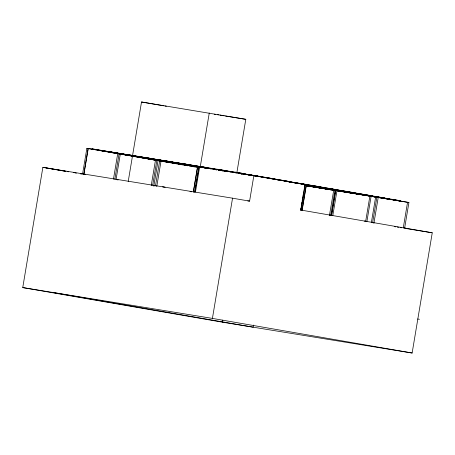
<?xml version="1.0" encoding="UTF-8"?>
<svg xmlns="http://www.w3.org/2000/svg" width="455" height="455" viewBox="0 0 455 455"><rect width="100%" height="100%" fill="white"/><g stroke="black" fill="none" stroke-linecap="round" stroke-linejoin="round"><path stroke-width="0.68" d="M412.133 353.017L222.455 322.197L22.75 287.583L42.867 167.355L232.545 198.181L212.422 318.403L412.133 353.017L432.25 232.795L300.323 209.948M404.649 228.012L408.914 202.509L236.81 172.678L86.877 148.313L82.565 174.083L85.136 174.51L83.919 174.299L88.23 148.535M83.902 173.594L87.98 149.217M92.035 149.177L92.086 148.87L243.334 173.537L243.288 173.838L235.32 172.462L235.371 172.155L243.334 173.537M102.438 150.98L102.489 150.673L200.007 166.61M102.489 150.673L110.451 152.055L110.4 152.357L200.206 166.979M112.834 152.783L112.885 152.476L120.188 153.744M113.46 179.162L117.726 153.659L119.079 153.881L114.814 179.384M116.031 179.594L120.302 154.091M120.848 153.858L120.802 154.16L200.018 167.036M128.225 181.437L141.522 101.983L245.797 119.318L236.884 172.564M151.595 158.994L151.543 159.295L159.512 160.678M151.208 185.703L155.479 160.2M152.681 185.236L156.833 160.422M153.779 186.135L158.05 160.632M155.456 185.987L159.728 160.484M156.742 186.63L161.081 160.706M161.997 160.797L161.946 161.098L169.908 162.481L169.96 162.179M169.505 161.906L169.453 162.207L177.422 163.59M192.038 165.228L191.987 165.529L199.955 166.911M193.324 191.839L197.476 167.025M193.392 192.152L197.663 166.649M194.677 192.061L198.829 167.247L200.217 167.406M194.797 192.09L199.017 166.866M195.445 192.05L199.665 166.826M200.234 166.934L209.266 112.988M202.39 167.332L202.441 167.03L110.451 152.055M213.202 169.124L213.253 168.822L214.618 169.044L213.253 168.822M248.703 174.93L241.161 173.355M222.455 322.197L222.808 320.098M248.788 174.908L248.839 174.606L257.701 176.045L289.898 181.625L289.846 181.926M247.782 200.843L249.59 201.133L253.856 175.63M294.294 182.722L257.649 176.347L257.701 176.045M264.89 177.7L264.941 177.393L273.802 178.832L273.751 179.139M277.402 179.907L277.448 179.6M253.52 325.092L253.168 327.19L53.457 292.571M280.985 180.487L281.036 180.186L245.256 174.02M292.275 182.461L292.326 182.159L283.465 180.72M303.843 184.343L303.894 184.036L295.033 182.597L294.982 182.904L336.285 189.997M300.783 209.345L301.017 207.969M301.244 206.587L301.477 205.211M301.705 203.834L301.938 202.452M302.165 201.076L302.399 199.694M302.632 198.317L302.859 196.941M303.093 195.559L303.32 194.183M304.361 187.978L304.588 186.601M300.806 210.045L305.004 184.497L289.716 182.011M300.874 210.352L305.146 184.855M331.064 189.502L331.012 189.803L322.151 188.364L306.056 185.572L306.107 185.27M301.955 210.665L306.175 185.441M302.092 210.568L306.363 185.066M307.921 185.737L307.876 186.044L305.828 185.708M319.495 187.619L319.444 187.921L310.583 186.482L310.634 186.18M314.968 186.709L314.917 187.011L306.056 185.572M317.675 187.147L317.624 187.454L326.485 188.893M322.151 188.364L322.203 188.057M329.369 215.761L333.777 189.94M330.631 215.693L334.852 190.469L333.634 190.258M335.716 189.832L331.445 215.334L332.804 215.556L337.07 190.054L327.179 188.484L327.23 188.177L336.091 189.621L336.04 189.923M335.853 189.843L331.587 215.346L330.228 215.124M342.632 191.379L342.581 191.68L337.132 190.799M354.206 193.261L354.155 193.563L345.294 192.124L345.345 191.822M365.723 195.445L356.862 194.001L356.913 193.699M359.376 194.063L359.427 193.762L368.288 195.201L368.237 195.502L358.961 194.035M365.683 221.255L369.949 195.752M371.166 195.963L366.901 221.466L364.324 221.033M371.365 222.586L375.637 197.083M372.582 222.796L376.854 197.294L408.914 202.509M373.868 223.439L378.207 197.515M380.005 197.766L380.056 197.459L388.917 198.898L388.866 199.205L380.005 197.766L304.412 184.662M303.894 184.036L400.485 200.78L400.434 201.082L292.326 182.159M407.561 202.287L403.295 227.79L405.866 228.222M214.368 114.211L215.767 114.438M217.16 114.666L218.559 114.893M219.958 115.121L221.352 115.348M222.751 115.576L224.144 115.803M225.543 116.031L245.797 119.318M215.977 169.266L217.342 169.487M218.707 169.709L220.066 169.931M230.275 171.586L231.64 171.808M238.437 172.911L239.802 173.133M255.215 175.818L100.003 150.56L100.054 150.252L92.086 148.87M256.58 176.034L257.945 176.256M259.305 176.477L261.352 176.813M224.77 171.006L227.5 171.45M241.116 173.662L242.475 173.884M243.84 174.106L245.205 174.328M249.471 175.021L257.649 176.347M201.764 167.343L208.288 168.378M247.497 174.731L248.857 174.953M263.837 177.387L265.879 177.723M269.269 178.275L276.771 179.492M281.036 180.186L289.898 181.625M131.199 155.963L200.086 167.161M208.35 168.504L201.463 167.383L202.839 167.605M210.102 168.811L211.478 169.038M212.855 169.26L214.231 169.482M215.607 169.709L216.989 169.931M218.366 170.153L219.742 170.38M221.119 170.602L222.501 170.83M242.236 174.015L240.871 173.793L242.361 174.083M243.596 174.237L244.961 174.458M274.621 179.281L275.986 179.503M277.345 179.725L278.71 179.947M141.596 157.766L197.396 166.831M198.772 167.059L200.155 167.281M204.284 167.952L205.666 168.179M207.042 168.401L208.418 168.623M144.036 158.186L197.766 166.922M198.454 167.03L199.83 167.258M287.805 181.596L296.853 183.069M299.561 183.507L308.422 184.946L308.371 185.253L304.281 184.588M151.998 159.569L197.464 166.957M289.545 182.017L290.91 182.239M304.088 184.417L312.949 185.856M327.685 188.427L329.05 188.649M331.758 189.087L340.619 190.531L340.567 190.833L337.161 190.281M189.183 166.024L190.571 166.246M191.953 166.473L196.799 167.258M312.898 186.163L304.719 184.832L377.292 197.322L304.503 184.707M332.213 189.337L333.578 189.559M337.65 190.218L339.015 190.44M340.374 190.662L341.739 190.884M343.104 191.106L344.463 191.327M348.541 191.993L349.901 192.209M351.266 192.431L352.631 192.653M353.99 192.874L356.72 193.318L356.669 193.625L347.808 192.181M304.497 184.969L305.857 185.191M308.57 185.634L317.431 187.073M320.138 187.511L328.999 188.95M331.706 189.394L335.796 190.059M355.793 193.341L357.158 193.563M358.517 193.785L359.882 194.006M363.954 194.672L372.816 196.111L372.764 196.412L363.903 194.973M305.618 185.327L310.384 186.101M311.317 186.288L312.676 186.51M313.097 186.544L321.958 187.983M324.665 188.421L333.526 189.86M336.916 190.412L345.095 191.743M369.164 195.69L370.529 195.912M371.894 196.133L376.66 196.907M391.624 199.341L400.485 200.78M329.192 189.331L338.054 190.77M340.767 191.214L349.628 192.653M352.335 193.091L361.196 194.535M335.767 190.577L305.726 185.39M306.13 185.805L336.205 190.69M336.91 190.804L369.847 196.156M371.246 196.384L376.149 197.18M116.844 179.714L118.203 179.93M153.426 185.657L154.78 185.879M190.008 191.6L191.362 191.822M394.439 226.63L395.844 226.857M397.249 227.09L398.654 227.318M400.053 227.545L401.458 227.773M405.667 228.456L432.25 232.795M417.639 319.006L419.447 319.296M22.75 287.583L212.422 318.403M141.522 101.983L163.578 105.805M164.96 106.043L166.337 106.282M243.482 173.838L249.784 174.93M251.183 175.175L252.582 175.42M253.981 175.658L257.479 176.267M336.74 190.042L400.434 201.082M224.213 170.625L225.612 170.87M226.926 171.063L228.41 171.353M229.724 171.552L231.123 171.791M245.12 174.219L246.61 174.51M247.918 174.703L249.408 174.993M250.722 175.192L252.121 175.431M253.52 175.675L254.919 175.92M288.083 181.676L296.472 183.189M303.383 184.36L369.966 195.929M371.274 196.128L391.573 199.643M202.441 167.03L206.422 167.719M212.838 168.833L214.168 169.061M240.632 173.656L242.032 173.901M243.34 174.1L245.529 174.51M222.063 170.562L227.574 171.489M229.673 171.853L231.163 172.144M232.471 172.337L233.961 172.627M235.269 172.826L236.668 173.065M243.67 174.282L245.069 174.521M197.584 166.382L194.928 165.921L194.876 166.229L200.189 167.144M198.909 166.615L200.24 166.843M221.602 170.579L223.001 170.824M224.4 171.069L227.898 171.671M304.367 184.906L356.862 194.001M201.741 167.184L208.362 168.367M215.562 169.579L216.944 169.817M218.326 170.062L219.708 170.301M221.09 170.54L225.236 171.256M226.505 171.512L228 171.734M305.396 185.208L345.294 192.124M177.018 163.009L178.343 163.243M179.674 163.47L180.999 163.703M182.33 163.931L183.655 164.164M190.736 165.387L192.061 165.62M198.482 166.729L199.808 166.962M305.817 185.435L331.012 189.803M156.008 159.563L148.705 158.3L148.66 158.602L156.622 159.984M159.773 160.217L167.07 161.48M176.967 163.317L184.929 164.699M187.369 165.119L195.331 166.496M198.431 167.036L199.756 167.264M305.686 185.634L310.583 186.482M143.188 157.538L146.504 158.112M159.057 160.405L167.019 161.787M179.856 164.01L187.818 165.393M123.288 154.279L127.935 155.087M129.26 155.314L130.585 155.547M150.724 159.034L152.05 159.267M141.147 157.493L149.109 158.875M86.877 148.313L187.807 165.791M232.357 198.164L249.59 201.133M162.543 186.806L163.76 187.016M163.897 187.022L165.114 187.232M73.579 172.348L75.2 172.627M46.296 167.929L65.81 171.313M67.203 171.558L68.597 171.797M80.444 173.85L81.837 174.089M42.867 167.355L65.924 171.353M75.007 172.928L76.406 173.167M109.996 151.782L109.945 152.089L117.913 153.466L117.964 153.164L109.996 151.782M120.399 153.585L120.347 153.892L128.31 155.269L128.361 154.967L120.399 153.585M127.912 154.694L127.861 154.996L135.823 156.378L135.874 156.076L127.912 154.694M130.795 155.388L130.744 155.69L138.712 157.072L138.764 156.77L130.795 155.388M138.309 156.497L138.257 156.799L146.22 158.181L146.271 157.879L138.309 156.497M145.822 157.606L145.771 157.908L153.733 159.29L153.784 158.983L145.822 157.606M156.219 159.409L156.167 159.711L164.13 161.093L164.181 160.786L156.219 159.409M163.732 160.513L163.681 160.82L171.643 162.196L171.694 161.895L163.732 160.513M166.621 161.212L166.57 161.514L174.532 162.896L174.583 162.589L166.621 161.212M174.129 162.316L174.077 162.623L182.045 163.999L182.091 163.698L174.129 162.316M181.642 163.425L181.59 163.732L189.553 165.108L189.604 164.807L181.642 163.425M184.531 164.118L184.48 164.426L192.442 165.802L192.493 165.501L184.531 164.118M199.552 166.337L199.5 166.638L207.463 168.02L207.514 167.719L199.552 166.337M217.462 169.249L217.41 169.55L225.373 170.932L225.424 170.625L217.462 169.249M311.135 185.39L311.084 185.691L319.945 187.13L319.99 186.829L311.135 185.39M315.662 186.3L315.611 186.601L324.472 188.04L324.523 187.739L315.662 186.3M343.332 190.969L343.28 191.271L352.142 192.715L352.187 192.408L343.332 190.969M375.529 196.549L375.477 196.856L384.333 198.295L384.384 197.988L375.529 196.549"/></g></svg>
